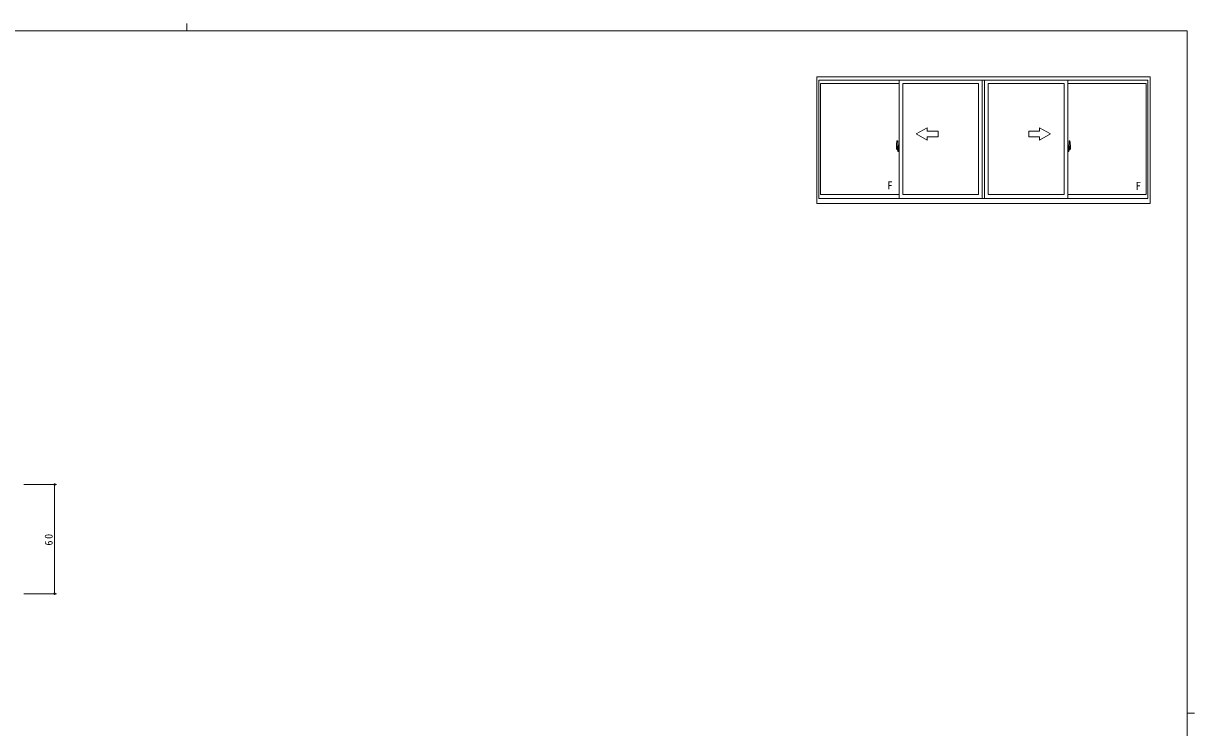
# Model space of a CAD drawing. Units: millimetres, scale not verified. Extents: x -594 to 539, y -420 to 386.
# Drawn here: x -130 to 514, y -1 to 386 of the extents above; entities that cross this region are included whole.
import ezdxf
from ezdxf.enums import TextEntityAlignment as Align

# ---------------------------------------------------------------- set-up
doc = ezdxf.new("R2010")
doc.units = ezdxf.units.MM
doc.header["$LTSCALE"] = 2
for name, color, linetype, lineweight in [('0-1_YKK_ZWAK', 7, 'Continuous', 9), ('0-6_YKK_A1', 4, 'Continuous', 9), ('0-7_YKK_D', 6, 'Continuous', 9)]:
    doc.layers.add(name, color=color, linetype=linetype, lineweight=lineweight)
doc.styles.add('ＭＳ ゴシック', font='')
doc.styles.get('ＭＳ ゴシック').set_extended_font_data('MS Gothic')

msp = doc.modelspace()

# ---------------------------------------------------------------- linework, layer by layer
at = {"layer": '0-1_YKK_ZWAK'}
for p, q in [((510, 382), (-590, 382)), ((-39.98, 386), (-39.98, 382)), ((510, 382), (510, -368)), ((510, 7), (514, 7))]:
    msp.add_line(p, q, dxfattribs=at)
at = {"layer": '0-6_YKK_A1'}
for p, q in [((306.314, 356.735), (306.314, 286.985)), ((489.564, 356.735), (306.314, 356.735)), ((307.564, 354.735), (307.564, 289.735)), ((488.314, 354.735), (307.564, 354.735)), ((351.564, 289.735), (351.564, 354.735)), ((397.314, 289.735), (397.314, 354.735)), ((398.564, 289.735), (398.564, 354.735)), ((398.564, 289.735), (398.564, 354.735)), ((444.314, 289.735), (444.314, 354.735)), ((488.314, 354.735), (488.314, 289.735)), ((489.564, 356.735), (489.564, 286.985)), ((308.414, 352.985), (308.414, 291.935)), ((351.564, 352.985), (308.414, 352.985)), ((395.314, 352.985), (353.564, 352.985)), ((353.564, 291.935), (353.564, 352.985)), ((395.314, 291.935), (395.314, 352.985)), ((400.564, 352.985), (442.314, 352.985)), ((400.564, 291.935), (400.564, 352.985)), ((442.314, 291.935), (442.314, 352.985)), ((444.314, 352.985), (487.464, 352.985)), ((487.464, 352.985), (487.464, 291.935)), ((361.064, 325.235), (367.064, 328.699)), ((367.064, 326.735), (367.064, 328.699)), ((428.814, 326.735), (428.814, 328.699)), ((434.814, 325.235), (428.814, 328.699)), ((361.064, 325.235), (367.064, 321.77)), ((367.064, 326.735), (373.064, 326.735)), ((367.064, 321.77), (367.064, 323.735)), ((373.064, 323.735), (367.064, 323.735)), ((373.064, 326.735), (373.064, 323.735)), ((422.814, 326.735), (422.814, 323.735)), ((428.814, 326.735), (422.814, 326.735)), ((422.814, 323.735), (428.814, 323.735)), ((434.814, 325.235), (428.814, 321.77)), ((428.814, 321.77), (428.814, 323.735)), ((351.729, 317.235), (349.975, 317.235)), ((350.164, 319.14), (350.164, 316.922)), ((350.213, 316.872), (350.419, 316.865)), ((350.364, 317.217), (350.364, 318.277)), ((350.752, 318.277), (350.364, 318.277)), ((350.365, 317.178), (350.364, 317.214)), ((350.389, 317.225), (350.389, 318.204)), ((350.389, 318.204), (350.752, 318.204)), ((350.405, 321.394), (350.839, 321.409)), ((350.634, 317.037), (350.419, 317.037)), ((350.419, 317.037), (350.419, 316.865)), ((350.454, 316.968), (350.419, 316.968)), ((350.454, 317.01), (350.689, 317.01)), ((350.454, 316.92), (350.454, 317.01)), ((350.454, 316.774), (350.454, 316.79)), ((350.454, 316.774), (350.743, 316.774)), ((350.543, 316.502), (350.532, 316.518)), ((350.564, 316.471), (350.543, 316.502)), ((350.564, 316.521), (350.564, 316.471)), ((350.752, 316.471), (350.564, 316.471)), ((350.589, 316.546), (350.752, 316.546)), ((350.674, 317.044), (350.634, 317.044)), ((350.634, 317.044), (350.634, 317.01)), ((350.849, 317.828), (350.674, 317.828)), ((350.674, 317.828), (350.674, 317.01)), ((350.689, 317.496), (350.674, 317.496)), ((350.689, 317.382), (350.689, 317.58)), ((350.689, 317.308), (350.689, 317.382)), ((350.689, 317.382), (350.689, 317.382)), ((350.689, 317.262), (350.689, 317.308)), ((350.689, 317.308), (350.789, 317.308)), ((350.689, 317.014), (350.689, 317.068)), ((350.689, 317.068), (350.789, 317.068)), ((350.689, 317.01), (350.689, 317.014)), ((350.689, 317.014), (350.789, 317.014)), ((350.689, 317.01), (350.789, 317.01)), ((350.69, 316.79), (350.689, 316.79)), ((350.713, 316.779), (350.69, 316.79)), ((350.724, 316.776), (350.713, 316.779)), ((350.735, 316.774), (350.724, 316.776)), ((350.753, 316.775), (350.735, 316.774)), ((350.768, 316.779), (350.753, 316.775)), ((350.779, 316.787), (350.768, 316.779)), ((350.789, 316.968), (350.777, 316.968)), ((350.783, 316.793), (350.779, 316.787)), ((350.786, 316.799), (350.783, 316.793)), ((350.789, 318.167), (350.789, 317.828)), ((350.789, 318), (350.789, 318.05)), ((350.789, 317.828), (350.789, 317.605)), ((350.789, 317.828), (350.789, 317.605)), ((350.864, 317.709), (350.789, 317.709)), ((350.789, 317.605), (350.959, 317.605)), ((350.789, 317.407), (350.959, 317.407)), ((350.789, 317.308), (350.789, 317.382)), ((350.959, 317.382), (350.789, 317.382)), ((350.789, 317.382), (350.789, 316.584)), ((350.789, 317.262), (350.789, 317.308)), ((350.789, 317.068), (350.789, 317.262)), ((350.789, 317.238), (350.789, 316.968)), ((350.789, 317.014), (350.789, 317.068)), ((350.789, 317.01), (350.789, 317.014)), ((350.789, 316.866), (350.789, 316.815)), ((350.864, 318.125), (350.849, 318.125)), ((350.849, 318.125), (350.849, 317.828)), ((350.864, 321.384), (350.864, 318.125)), ((350.864, 318.164), (350.864, 317.605)), ((350.864, 317.605), (350.864, 317.958)), ((350.864, 317.667), (350.864, 317.902)), ((350.864, 317.382), (350.864, 316.584)), ((350.864, 316.861), (350.864, 317.382)), ((350.889, 317.983), (350.989, 317.985)), ((350.989, 316.835), (350.889, 316.836)), ((350.959, 317.605), (350.959, 317.407)), ((350.959, 317.407), (350.959, 317.382)), ((350.989, 319.09), (350.989, 318.185)), ((351.114, 318.185), (350.989, 318.185)), ((350.989, 317.817), (350.989, 318.13)), ((350.994, 317.79), (350.989, 317.817)), ((350.989, 317.002), (350.99, 317.011)), ((350.989, 316.689), (350.989, 317.002)), ((351.114, 316.635), (350.989, 316.635)), ((350.989, 315.73), (350.989, 316.635)), ((350.99, 317.011), (350.997, 317.039)), ((351.007, 317.763), (350.994, 317.79)), ((350.997, 317.039), (351.004, 317.052)), ((351.004, 317.052), (351.013, 317.064)), ((351.019, 317.751), (351.007, 317.763)), ((351.013, 317.064), (351.022, 317.07)), ((351.014, 318.16), (351.014, 318.185)), ((351.139, 318.16), (351.014, 318.16)), ((351.139, 318.16), (351.014, 318.155)), ((351.139, 316.66), (351.014, 316.664)), ((351.139, 316.66), (351.014, 316.66)), ((351.014, 316.66), (351.014, 316.635)), ((351.029, 317.746), (351.019, 317.751)), ((351.022, 317.07), (351.032, 317.075)), ((351.037, 317.744), (351.029, 317.746)), ((351.032, 317.075), (351.038, 317.075)), ((351.038, 317.744), (351.037, 317.744)), ((351.038, 317.744), (351.038, 317.075)), ((351.114, 319.14), (351.039, 319.14)), ((351.114, 315.68), (351.039, 315.68)), ((351.049, 317.743), (351.049, 316.726)), ((351.534, 317.784), (351.074, 317.767)), ((351.074, 316.702), (351.534, 316.686)), ((351.114, 319.14), (351.114, 318.185)), ((351.114, 319.115), (351.139, 319.115)), ((351.114, 316.81), (351.114, 316.752)), ((351.114, 315.68), (351.114, 316.635)), ((351.114, 315.705), (351.139, 315.705)), ((351.139, 319.145), (351.564, 319.16)), ((351.139, 319.145), (351.139, 318.16)), ((351.139, 319.115), (351.139, 318.16)), ((351.489, 316.835), (351.139, 316.835)), ((351.139, 316.727), (351.489, 316.727)), ((351.139, 315.705), (351.139, 316.66)), ((351.139, 316.66), (351.139, 315.674)), ((351.139, 315.674), (351.564, 315.66)), ((351.219, 317.9), (351.219, 317.83)), ((351.404, 317.925), (351.244, 317.925)), ((351.244, 317.805), (351.404, 317.805)), ((351.429, 317.9), (351.429, 317.83)), ((351.514, 316.81), (351.514, 316.752)), ((351.549, 317.769), (351.549, 317.763)), ((351.549, 317.769), (351.549, 316.7)), ((351.564, 317.547), (351.549, 317.547)), ((351.564, 317.222), (351.549, 317.222)), ((351.564, 319.16), (351.564, 315.66)), ((444.15, 317.235), (445.904, 317.235)), ((444.314, 319.16), (444.314, 315.66)), ((444.739, 319.145), (444.314, 319.16)), ((444.314, 317.547), (444.329, 317.547)), ((444.314, 317.222), (444.329, 317.222)), ((444.739, 315.674), (444.314, 315.66)), ((444.329, 317.769), (444.329, 317.763)), ((444.329, 317.769), (444.329, 316.7)), ((444.344, 317.784), (444.805, 317.767)), ((444.805, 316.702), (444.344, 316.686)), ((444.364, 316.81), (444.364, 316.752)), ((444.389, 316.835), (444.739, 316.835)), ((444.739, 316.727), (444.389, 316.727)), ((444.449, 317.9), (444.449, 317.83)), ((444.474, 317.925), (444.634, 317.925)), ((444.634, 317.805), (444.474, 317.805)), ((444.659, 317.9), (444.659, 317.83)), ((444.739, 319.145), (444.739, 318.16)), ((444.764, 319.115), (444.739, 319.115)), ((444.739, 319.115), (444.739, 318.16)), ((444.739, 318.16), (444.864, 318.16)), ((444.739, 318.16), (444.865, 318.155)), ((444.739, 316.66), (444.865, 316.664)), ((444.739, 316.66), (444.864, 316.66)), ((444.739, 315.705), (444.739, 316.66)), ((444.739, 316.66), (444.739, 315.674)), ((444.764, 315.705), (444.739, 315.705)), ((444.764, 319.14), (444.839, 319.14)), ((444.764, 319.14), (444.764, 318.185)), ((444.764, 318.185), (444.889, 318.185)), ((444.764, 316.81), (444.764, 316.752)), ((444.764, 316.635), (444.889, 316.635)), ((444.764, 315.68), (444.764, 316.635)), ((444.764, 315.68), (444.839, 315.68)), ((444.829, 317.743), (444.829, 316.726)), ((444.841, 317.744), (444.842, 317.744)), ((444.841, 317.744), (444.841, 317.075)), ((444.847, 317.075), (444.841, 317.075)), ((444.842, 317.744), (444.85, 317.746)), ((444.857, 317.07), (444.847, 317.075)), ((444.85, 317.746), (444.86, 317.751)), ((444.865, 317.064), (444.857, 317.07)), ((444.86, 317.751), (444.872, 317.763)), ((444.864, 318.16), (444.864, 318.185)), ((444.864, 316.66), (444.864, 316.635)), ((444.875, 317.052), (444.865, 317.064)), ((444.872, 317.763), (444.885, 317.79)), ((444.882, 317.039), (444.875, 317.052)), ((444.889, 317.011), (444.882, 317.039)), ((444.885, 317.79), (444.889, 317.817)), ((444.889, 319.09), (444.889, 318.185)), ((444.889, 317.817), (444.889, 318.13)), ((444.99, 317.983), (444.889, 317.985)), ((444.889, 317.002), (444.889, 317.011)), ((444.889, 316.689), (444.889, 317.002)), ((444.889, 316.835), (444.99, 316.836)), ((444.889, 315.73), (444.889, 316.635)), ((444.919, 317.605), (444.919, 317.407)), ((445.089, 317.605), (444.919, 317.605)), ((444.919, 317.407), (444.919, 317.382)), ((445.089, 317.407), (444.919, 317.407)), ((444.919, 317.382), (445.089, 317.382)), ((445.014, 321.384), (445.014, 318.125)), ((445.014, 318.164), (445.014, 317.605)), ((445.014, 318.125), (445.029, 318.125)), ((445.014, 317.605), (445.014, 317.958)), ((445.014, 317.667), (445.014, 317.902)), ((445.014, 317.709), (445.089, 317.709)), ((445.014, 317.382), (445.014, 316.584)), ((445.014, 316.861), (445.014, 317.382)), ((445.029, 318.125), (445.029, 317.828)), ((445.029, 317.828), (445.204, 317.828)), ((445.474, 321.394), (445.04, 321.409)), ((445.089, 318.167), (445.089, 317.828)), ((445.089, 318), (445.089, 318.05)), ((445.089, 317.828), (445.089, 317.605)), ((445.089, 317.828), (445.089, 317.605)), ((445.089, 317.308), (445.089, 317.382)), ((445.089, 317.382), (445.089, 316.584)), ((445.089, 317.262), (445.089, 317.308)), ((445.189, 317.308), (445.089, 317.308)), ((445.089, 317.068), (445.089, 317.262)), ((445.089, 317.238), (445.089, 316.968)), ((445.089, 317.014), (445.089, 317.068)), ((445.189, 317.068), (445.089, 317.068)), ((445.089, 317.01), (445.089, 317.014)), ((445.189, 317.014), (445.089, 317.014)), ((445.189, 317.01), (445.089, 317.01)), ((445.089, 316.968), (445.102, 316.968)), ((445.089, 316.866), (445.089, 316.815)), ((445.093, 316.799), (445.096, 316.793)), ((445.096, 316.793), (445.1, 316.787)), ((445.1, 316.787), (445.111, 316.779)), ((445.111, 316.779), (445.126, 316.775)), ((445.126, 316.775), (445.143, 316.774)), ((445.127, 318.277), (445.514, 318.277)), ((445.489, 318.204), (445.127, 318.204)), ((445.289, 316.546), (445.127, 316.546)), ((445.127, 316.471), (445.314, 316.471)), ((445.424, 316.774), (445.136, 316.774)), ((445.143, 316.774), (445.154, 316.776)), ((445.154, 316.776), (445.166, 316.779)), ((445.166, 316.779), (445.189, 316.79)), ((445.189, 317.382), (445.189, 317.58)), ((445.189, 317.496), (445.204, 317.496)), ((445.189, 317.308), (445.189, 317.382)), ((445.189, 317.382), (445.189, 317.382)), ((445.189, 317.262), (445.189, 317.308)), ((445.189, 317.014), (445.189, 317.068)), ((445.189, 317.01), (445.189, 317.014)), ((445.424, 317.01), (445.189, 317.01)), ((445.189, 316.79), (445.189, 316.79)), ((445.204, 317.828), (445.204, 317.01)), ((445.204, 317.044), (445.244, 317.044)), ((445.244, 317.044), (445.244, 317.01)), ((445.244, 317.037), (445.459, 317.037)), ((445.314, 316.521), (445.314, 316.471)), ((445.314, 316.471), (445.336, 316.502)), ((445.336, 316.502), (445.347, 316.518)), ((445.424, 316.92), (445.424, 317.01)), ((445.424, 316.968), (445.459, 316.968)), ((445.424, 316.774), (445.424, 316.79)), ((445.459, 317.037), (445.459, 316.865)), ((445.666, 316.872), (445.459, 316.865)), ((445.489, 317.225), (445.489, 318.204)), ((445.514, 317.217), (445.514, 318.277)), ((445.514, 317.178), (445.514, 317.214)), ((445.714, 319.14), (445.714, 316.922)), ((307.564, 289.735), (488.314, 289.735)), ((308.414, 291.935), (351.564, 291.935)), ((353.564, 291.935), (395.314, 291.935)), ((444.314, 291.935), (487.464, 291.935)), ((306.314, 286.985), (489.564, 286.985))]:
    msp.add_line(p, q, dxfattribs=at)
for points in [[(442.314, 291.935), (400.564, 291.935), (400.564, 352.985)], [(350.365, 317.167), (350.364, 317.214), (350.364, 317.217)], [(350.454, 316.79), (350.454, 316.92), (350.689, 316.92)], [(350.789, 317.605), (350.739, 317.602), (350.703, 317.593), (350.689, 317.58)], [(350.789, 317.407), (350.739, 317.404), (350.703, 317.395), (350.689, 317.382)], [(350.689, 317.382), (350.789, 317.382), (350.789, 317.382)], [(350.689, 317.068), (350.689, 317.262), (350.789, 317.262)], [(350.786, 316.799), (350.789, 316.807), (350.789, 316.815)], [(350.789, 317.01), (350.789, 316.879), (350.789, 316.866)], [(351.051, 317.752), (351.05, 317.747), (351.049, 317.743)], [(351.049, 316.726), (351.05, 316.722), (351.051, 316.718)], [(351.549, 317.769), (351.547, 317.777), (351.542, 317.782), (351.534, 317.784)], [(351.534, 316.686), (351.542, 316.687), (351.547, 316.693), (351.549, 316.7)], [(444.329, 317.769), (444.332, 317.777), (444.337, 317.782), (444.345, 317.784)], [(444.345, 316.686), (444.337, 316.687), (444.332, 316.693), (444.329, 316.7)], [(444.828, 317.752), (444.829, 317.747), (444.829, 317.743)], [(444.829, 316.726), (444.829, 316.722), (444.828, 316.718)], [(445.089, 317.605), (445.139, 317.602), (445.176, 317.593), (445.189, 317.58)], [(445.089, 317.407), (445.139, 317.404), (445.176, 317.395), (445.189, 317.382)], [(445.189, 317.382), (445.089, 317.382), (445.089, 317.382)], [(445.189, 317.068), (445.189, 317.262), (445.089, 317.262)], [(445.089, 317.01), (445.089, 316.879), (445.089, 316.866)], [(445.093, 316.799), (445.09, 316.807), (445.089, 316.815)], [(445.424, 316.79), (445.424, 316.92), (445.189, 316.92)], [(445.513, 317.167), (445.514, 317.214), (445.514, 317.217)]]:
    msp.add_lwpolyline(points, dxfattribs=at)
for centre, radius, start, end in [((363.414, 319.098), 13.25, 170.20653, 179.82143), ((350.214, 316.922), 0.05, 180, 268), ((350.407, 321.344), 0.05, 91.99998, 170.20653), ((350.389, 318.229), 0.025, 180, 270), ((351.841, 317.215), 1.476, 179.91893, 190.81317), ((351.672, 317.157), 1.307, 179.53619, 192.85144), ((351.861, 317.184), 1.472, 178.42075, 189.33089), ((351.313, 317.078), 0.933, 188.62914, 193.15749), ((351.672, 317.157), 1.307, 192.85144, 209.23122), ((351.313, 317.078), 0.933, 193.15749, 216.6329), ((351.275, 317.098), 0.88, 189.98209, 192.05296), ((351.275, 317.098), 0.88, 192.05296, 218.82617), ((350.589, 316.521), 0.025, 90, 180), ((350.695, 317.015), 0.095, 266.91231, 356.74059), ((350.752, 318.164), 0.113, 0, 90), ((350.752, 318.167), 0.0375, 0, 90), ((350.752, 316.584), 0.113, 270, 0), ((350.752, 316.584), 0.0375, 270, 0), ((350.839, 321.384), 0.025, 0, 91.99998), ((350.889, 317.958), 0.025, 91, 180), ((350.889, 316.861), 0.025, 180, 269.00002), ((351.039, 319.09), 0.05, 90, 180), ((351.014, 318.13), 0.025, 91.99998, 180), ((351.014, 316.689), 0.025, 180, 268), ((351.039, 315.73), 0.05, 180, 270), ((351.075, 317.742), 0.0254, 88.99205, 157.90245), ((351.075, 316.727), 0.0256, 202.43822, 270.66725), ((351.139, 316.81), 0.025, 90, 180), ((351.139, 316.752), 0.025, 180, 270), ((351.244, 317.9), 0.025, 90, 180), ((351.244, 317.83), 0.025, 180, 270), ((351.404, 317.9), 0.025, 0, 90), ((351.404, 317.83), 0.025, 270, 0), ((351.489, 316.81), 0.025, 0, 90), ((351.489, 316.752), 0.025, 270, 0), ((444.389, 316.81), 0.025, 90, 180), ((444.389, 316.752), 0.025, 180, 270), ((444.474, 317.9), 0.025, 90, 180), ((444.474, 317.83), 0.025, 180, 270), ((444.634, 317.9), 0.025, 0, 90), ((444.634, 317.83), 0.025, 270, 0), ((444.739, 316.81), 0.025, 0, 90), ((444.739, 316.752), 0.025, 270, 0), ((444.804, 317.742), 0.0254, 22.09753, 91.00793), ((444.804, 316.727), 0.0256, 269.33273, 337.56177), ((444.839, 319.09), 0.05, 0, 90), ((444.839, 315.73), 0.05, 270, 0), ((444.864, 318.13), 0.025, 0, 88), ((444.864, 316.689), 0.025, 271.99998, 0), ((444.989, 317.958), 0.025, 0, 88.99998), ((444.989, 316.861), 0.025, 270.99997, 0), ((445.039, 321.384), 0.025, 88, 180), ((445.127, 318.164), 0.113, 90, 180), ((445.127, 316.584), 0.113, 180, 270), ((445.127, 318.167), 0.0375, 90, 180), ((445.184, 317.015), 0.095, 183.2594, 273.08768), ((445.127, 316.584), 0.0375, 180, 270), ((444.604, 317.098), 0.88, 321.17381, 347.94702), ((445.289, 316.521), 0.025, 0, 90), ((444.566, 317.078), 0.933, 323.36708, 346.8425), ((444.206, 317.157), 1.307, 330.76877, 347.14854), ((444.604, 317.098), 0.88, 347.94702, 350.0179), ((444.018, 317.184), 1.472, 350.6691, 1.57924), ((445.472, 321.344), 0.05, 9.79346, 88), ((444.566, 317.078), 0.933, 346.8425, 351.37085), ((444.206, 317.157), 1.307, 347.14854, 0.46379), ((444.038, 317.215), 1.476, 349.18681, 0.08105), ((445.489, 318.229), 0.025, 270, 0), ((432.464, 319.098), 13.25, 0.17856, 9.79346), ((445.664, 316.922), 0.05, 272, 0)]:
    msp.add_arc(centre, radius, start, end, dxfattribs=at)
at = {"layer": '0-7_YKK_D'}
for p, q in [((-129.544, 132.611), (-111.544, 132.611)), ((-112.544, 132.611), (-112.544, 72.611)), ((-129.544, 72.611), (-111.544, 72.611))]:
    msp.add_line(p, q, dxfattribs=at)
for centre in [(-112.544, 132.611), (-112.544, 72.611)]:
    msp.add_circle(centre, 0.425, dxfattribs=at)

# ---------------------------------------------------------------- texts
at = {"layer": '0-6_YKK_A1', "color": 7, "style": 'ＭＳ ゴシック'}
for p in [(345.032, 293.416), (481.608, 293.215)]:
    msp.add_text('F', height=4.399, dxfattribs=at).set_placement(p, align=Align.BOTTOM_LEFT)
at = {"layer": '0-7_YKK_D', "color": 7, "insert": (-113.544, 99.091), "char_height": 4.399, "attachment_point": 7, "rotation": 90, "style": 'ＭＳ ゴシック'}
msp.add_mtext('\\T1.36;\\W0.9;60', dxfattribs=at)

doc.saveas('drawing.dxf')
